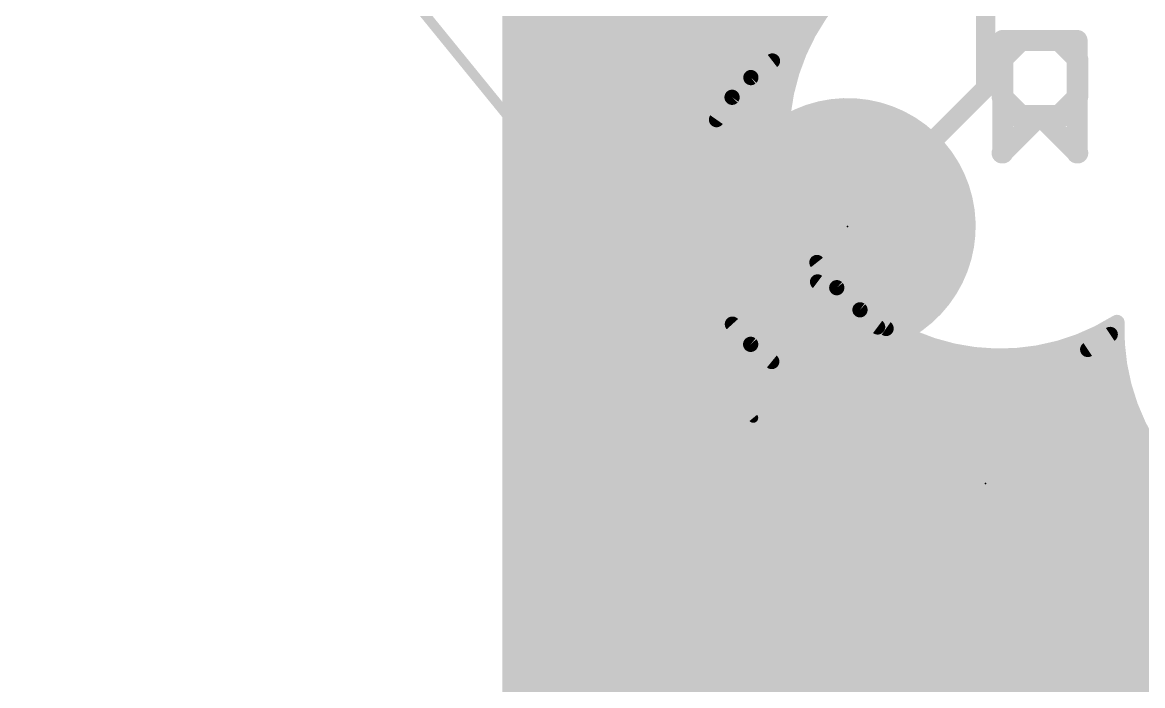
# Model space of a CAD drawing. Extents: x -39 to 92, y -66 to 29.
# Drawn here: x -6.49 to 8.44, y 1.12 to 9.96 of the extents above; entities that cross this region are included whole.
import ezdxf

# ---------------------------------------------------------------- set-up
doc = ezdxf.new("R2010")
doc.units = 0
for name, color, linetype in [('1', 12, 'CONTINUOUS'), ('16', 132, 'CONTINUOUS'), ('17', 110, 'CONTINUOUS'), ('20', 53, 'CONTINUOUS'), ('21', 41, 'CONTINUOUS'), ('22', 40, 'CONTINUOUS'), ('23', 53, 'CONTINUOUS'), ('24', 53, 'CONTINUOUS'), ('29', 40, 'CONTINUOUS'), ('47', 4, 'CONTINUOUS')]:
    doc.layers.add(name, color=color, linetype=linetype)

# ---------------------------------------------------------------- blocks, each defined once
blk = doc.blocks.new('PIE')
at = {"const_width": 0.5}
blk.add_lwpolyline([(0, -0.25, 1), (0, 0.25, 1), (0, -0.25)], format="xyb", dxfattribs=at)
blk = doc.blocks.new('ROUNDP')
at = {"const_width": 0.5}
blk.add_lwpolyline([(0, -0.25, 1), (0, 0.25, 1), (0, -0.25)], format="xyb", dxfattribs=at)

msp = doc.modelspace()

# ---------------------------------------------------------------- linework, layer by layer
at = {"layer": '1'}
for points, const_width in [([(6.3509, 10.9982), (6.3509, 9.0814)], 0.254), ([(3.8281, 9.6175), (3.5099, 9.4429)], 0.2032), ([(3.6886, 9.2132), (3.8281, 9.6175)], 0.2032), ([(3.7058, 9.5504), (3.805, 9.5504)], 0.2032), ([(3.5099, 9.4429), (3.2221, 9.2218)], 0.2032), ([(3.3853, 9.3472), (3.7348, 9.3472)], 0.2032), ([(3.2221, 9.2218), (2.9714, 8.9593)], 0.2032), ([(3.608, 8.7933), (3.6886, 9.2132)], 0.2032), ([(3.1478, 9.144), (3.6753, 9.144)], 0.2032), ([(6.3509, 9.0814), (4.5085, 7.239)], 0.254), ([(2.9714, 8.9593), (2.7639, 8.6615)], 0.2032), ([(2.9586, 8.9408), (3.6363, 8.9408)], 0.2032), ([(2.8169, 8.7376), (3.6053, 8.7376)], 0.2032), ([(3.5878, 8.3661), (3.608, 8.7933)], 0.2032), ([(2.7639, 8.6615), (2.6043, 8.3356)], 0.2032), ([(2.7017, 8.5344), (3.5958, 8.5344)], 0.2032), ([(2.6043, 8.3356), (2.4964, 7.989)], 0.2032), ([(2.603, 8.3312), (3.5912, 8.3312)], 0.2032), ([(3.6287, 7.9405), (3.5878, 8.3661)], 0.2032), ([(2.5397, 8.128), (3.6107, 8.128)], 0.2032), ([(2.4964, 7.989), (2.4428, 7.6301)], 0.2032), ([(2.4868, 7.9248), (3.6325, 7.9248)], 0.2032), ([(3.7296, 7.5249), (3.6287, 7.9405)], 0.2032), ([(2.4565, 7.7216), (3.6818, 7.7216)], 0.2032), ([(2.4428, 7.6301), (2.4447, 7.2671)], 0.2032), ([(2.4434, 7.5184), (3.7322, 7.5184)], 0.2032), ([(3.8886, 7.128), (3.7296, 7.5249)], 0.2032), ([(2.4444, 7.3152), (3.8136, 7.3152)], 0.2032), ([(2.4447, 7.2671), (2.502, 6.9087)], 0.2032), ([(2.4695, 7.112), (3.8978, 7.112)], 0.2032), ([(4.1024, 6.7576), (3.8886, 7.128)], 0.2032), ([(2.502, 6.9088), (4.0151, 6.9088)], 0.2032), ([(2.502, 6.9087), (2.6135, 6.5633)], 0.2032), ([(2.5676, 6.7056), (4.1433, 6.7056)], 0.2032), ([(4.3667, 6.4215), (4.1024, 6.7576)], 0.2032), ([(2.6135, 6.5633), (2.7764, 6.239)], 0.2032), ([(2.6441, 6.5024), (4.3031, 6.5024)], 0.2032), ([(4.6761, 6.1263), (4.3667, 6.4215)], 0.2032), ([(2.7462, 6.2992), (4.4949, 6.2992)], 0.2032), ([(2.7764, 6.239), (2.9758, 5.9357)], 0.2032), ([(2.8705, 6.096), (4.7186, 6.096)], 0.2032), ([(5.0243, 5.8781), (4.6761, 6.1263)], 0.2032), ([(2.9758, 5.9357), (3.2192, 5.6665)], 0.2032), ([(3.0146, 5.8928), (5.0037, 5.8928)], 0.2032), ([(5.4043, 5.682), (5.0243, 5.8781)], 0.2032), ([(3.1983, 5.6896), (5.3895, 5.6896)], 0.2032), ([(3.2192, 5.6665), (3.5009, 5.4376)], 0.2032), ([(5.8083, 5.5418), (5.4043, 5.682)], 0.2032), ([(3.4409, 5.4864), (6.0945, 5.4864)], 0.2032), ([(3.5009, 5.4376), (3.8143, 5.2545)], 0.2032), ([(6.2281, 5.4605), (5.8083, 5.5418)], 0.2032), ([(5.9179, 5.2722), (6.2281, 5.4605)], 0.2032), ([(3.7653, 5.2832), (5.936, 5.2832)], 0.2032), ([(3.8143, 5.2545), (4.152, 5.1215)], 0.2032), ([(5.2298, 5.0477), (5.5825, 5.1335)], 0.2032), ([(5.5825, 5.1335), (5.9179, 5.2722)], 0.2032), ([(4.152, 5.1215), (4.5061, 5.0416)], 0.2032), ([(4.336, 5.08), (5.3625, 5.08)], 0.2032), ([(4.5061, 5.0416), (4.8682, 5.0169)], 0.2032), ([(4.8682, 5.0169), (5.2298, 5.0477)], 0.2032)]:
    msp.add_lwpolyline(points, dxfattribs=dict(at, const_width=const_width))
for points, const_width in [([(3.8761, 9.6009, 1), (3.7801, 9.634)], 0.1016), ([(3.8525, 9.5729, 1), (3.8037, 9.662)], 0.1016), ([(3.7058, 9.6012, 1), (3.7058, 9.4996)], 0.1016), ([(3.805, 9.4996, 1), (3.805, 9.6012)], 0.1016), ([(3.3853, 9.398, 1), (3.3853, 9.2964)], 0.1016), ([(3.4855, 9.4875, 1), (3.5343, 9.3984)], 0.1016), ([(3.5408, 9.4027, 1), (3.4789, 9.4832)], 0.1016), ([(3.7348, 9.2964, 1), (3.7348, 9.398)], 0.1016), ([(3.1911, 9.2621, 1), (3.253, 9.1815)], 0.1016), ([(3.2588, 9.1867, 1), (3.1853, 9.2569)], 0.1016), ([(3.6406, 9.2298, 1), (3.7366, 9.1967)], 0.1016), ([(3.7385, 9.2037, 1), (3.6387, 9.2228)], 0.1016), ([(3.1478, 9.1948, 1), (3.1478, 9.0932)], 0.1016), ([(3.6753, 9.0932, 1), (3.6753, 9.1948)], 0.1016), ([(6.2874, 9.0814, 1), (6.4144, 9.0814)], 0.127), ([(6.3958, 9.0365, 1), (6.306, 9.1263)], 0.127), ([(2.9586, 8.9916, 1), (2.9586, 8.89)], 0.1016), ([(2.9347, 8.9944, 1), (3.0082, 8.9242)], 0.1016), ([(3.0131, 8.9302, 1), (2.9298, 8.9883)], 0.1016), ([(3.6363, 8.89, 1), (3.6363, 8.9916)], 0.1016), ([(2.8169, 8.7884, 1), (2.8169, 8.6868)], 0.1016), ([(3.6587, 8.7909, 1), (3.5572, 8.7957)], 0.1016), ([(3.5581, 8.8029, 1), (3.6578, 8.7837)], 0.1016), ([(3.6053, 8.6868, 1), (3.6053, 8.7884)], 0.1016), ([(2.7222, 8.6906, 1), (2.8056, 8.6325)], 0.1016), ([(2.8095, 8.6392, 1), (2.7183, 8.6839)], 0.1016), ([(2.7017, 8.5852, 1), (2.7017, 8.4836)], 0.1016), ([(3.5958, 8.4836, 1), (3.5958, 8.5852)], 0.1016), ([(2.603, 8.382, 1), (2.603, 8.2804)], 0.1016), ([(2.5587, 8.3579, 1), (2.6499, 8.3132)], 0.1016), ([(2.6528, 8.3205, 1), (2.5558, 8.3507)], 0.1016), ([(3.5371, 8.3685, 1), (3.6386, 8.3638)], 0.1016), ([(3.6384, 8.371, 1), (3.5373, 8.3613)], 0.1016), ([(3.5912, 8.2804, 1), (3.5912, 8.382)], 0.1016), ([(2.5397, 8.1788, 1), (2.5397, 8.0772)], 0.1016), ([(3.6107, 8.0772, 1), (3.6107, 8.1788)], 0.1016), ([(2.5467, 7.9815, 1), (2.4462, 7.9965)], 0.1016), ([(2.4868, 7.9756, 1), (2.4868, 7.874)], 0.1016), ([(2.4479, 8.0041, 1), (2.5449, 7.9739)], 0.1016), ([(3.678, 7.9525, 1), (3.5793, 7.9285)], 0.1016), ([(3.5781, 7.9356, 1), (3.6792, 7.9453)], 0.1016), ([(3.6325, 7.874, 1), (3.6325, 7.9756)], 0.1016), ([(2.4565, 7.7724, 1), (2.4565, 7.6708)], 0.1016), ([(3.6818, 7.6708, 1), (3.6818, 7.7724)], 0.1016), ([(2.4936, 7.6303, 1), (2.392, 7.6298)], 0.1016), ([(2.3926, 7.6376, 1), (2.4931, 7.6225)], 0.1016), ([(2.4434, 7.5692, 1), (2.4434, 7.4676)], 0.1016), ([(3.7768, 7.5438, 1), (3.6824, 7.5061)], 0.1016), ([(3.7322, 7.4676, 1), (3.7322, 7.5692)], 0.1016), ([(3.6802, 7.513, 1), (3.779, 7.5369)], 0.1016), ([(2.4444, 7.366, 1), (2.4444, 7.2644)], 0.1016), ([(2.4949, 7.2751, 1), (2.3945, 7.2591)], 0.1016), ([(2.3939, 7.2668, 1), (2.4955, 7.2674)], 0.1016), ([(3.8136, 7.2644, 1), (3.8136, 7.366)], 0.1016), ([(4.4636, 7.2839, 1), (4.5534, 7.1941)], 0.127), ([(2.4695, 7.1628, 1), (2.4695, 7.0612)], 0.1016), ([(3.9326, 7.1534, 1), (3.8446, 7.1026)], 0.1016), ([(3.8414, 7.1091, 1), (3.9357, 7.1469)], 0.1016), ([(3.8978, 7.0612, 1), (3.8978, 7.1628)], 0.1016), ([(2.502, 6.9596, 1), (2.502, 6.858)], 0.1016), ([(2.5504, 6.9243, 1), (2.4537, 6.8931)], 0.1016), ([(2.4519, 6.9007, 1), (2.5522, 6.9167)], 0.1016), ([(4.0151, 6.858, 1), (4.0151, 6.9596)], 0.1016), ([(2.5676, 6.7564, 1), (2.5676, 6.6548)], 0.1016), ([(4.1423, 6.789, 1), (4.0625, 6.7262)], 0.1016), ([(4.0584, 6.7322, 1), (4.1464, 6.783)], 0.1016), ([(4.1433, 6.6548, 1), (4.1433, 6.7564)], 0.1016), ([(2.6589, 6.5861, 1), (2.5681, 6.5405)], 0.1016), ([(2.5651, 6.5477, 1), (2.6618, 6.5789)], 0.1016), ([(2.6441, 6.5532, 1), (2.6441, 6.4516)], 0.1016), ([(4.3031, 6.4516, 1), (4.3031, 6.5532)], 0.1016), ([(4.4018, 6.4582, 1), (4.3316, 6.3847)], 0.1016), ([(4.3267, 6.3901, 1), (4.4066, 6.4529)], 0.1016), ([(2.7462, 6.35, 1), (2.7462, 6.2484)], 0.1016), ([(2.8189, 6.2669, 1), (2.734, 6.2111)], 0.1016), ([(2.7311, 6.2162, 1), (2.8218, 6.2618)], 0.1016), ([(4.4949, 6.2484, 1), (4.4949, 6.35)], 0.1016), ([(2.8705, 6.1468, 1), (2.8705, 6.0452)], 0.1016), ([(4.7056, 6.1677, 1), (4.6466, 6.0849)], 0.1016), ([(4.641, 6.0895, 1), (4.7112, 6.1631)], 0.1016), ([(4.7186, 6.0452, 1), (4.7186, 6.1468)], 0.1016), ([(3.0135, 5.9698, 1), (2.9381, 5.9017)], 0.1016), ([(2.9334, 5.9078, 1), (3.0183, 5.9636)], 0.1016), ([(3.0146, 5.9436, 1), (3.0146, 5.842)], 0.1016), ([(5.0476, 5.9233, 1), (5.001, 5.833)], 0.1016), ([(5.0037, 5.842, 1), (5.0037, 5.9436)], 0.1016), ([(4.9948, 5.8367, 1), (5.0538, 5.9195)], 0.1016), ([(3.1983, 5.7404, 1), (3.1983, 5.6388)], 0.1016), ([(3.2513, 5.7059, 1), (3.1872, 5.6271)], 0.1016), ([(3.1816, 5.6324, 1), (3.2569, 5.7006)], 0.1016), ([(5.4209, 5.73, 1), (5.3876, 5.634)], 0.1016), ([(5.381, 5.6368, 1), (5.4276, 5.7271)], 0.1016), ([(5.3895, 5.6388, 1), (5.3895, 5.7404)], 0.1016), ([(3.4409, 5.5372, 1), (3.4409, 5.4356)], 0.1016), ([(3.5266, 5.4815, 1), (3.4753, 5.3938)], 0.1016), ([(3.4689, 5.3982, 1), (3.533, 5.4771)], 0.1016), ([(5.8179, 5.5917, 1), (5.7986, 5.4919)], 0.1016), ([(5.7916, 5.4938, 1), (5.8249, 5.5898)], 0.1016), ([(6.0945, 5.4356, 1), (6.0945, 5.5372)], 0.1016), ([(6.2545, 5.4171, 1), (6.2018, 5.504)], 0.1016), ([(6.2185, 5.4107, 1), (6.2378, 5.5104)], 0.1016), ([(3.7653, 5.334, 1), (3.7653, 5.2324)], 0.1016), ([(5.936, 5.2324, 1), (5.936, 5.334)], 0.1016), ([(3.8329, 5.3018, 1), (3.7957, 5.2073)], 0.1016), ([(3.7887, 5.2107, 1), (3.8399, 5.2984)], 0.1016), ([(5.563, 5.1805, 1), (5.6019, 5.0866)], 0.1016), ([(5.5945, 5.0841, 1), (5.5704, 5.1829)], 0.1016), ([(5.8915, 5.3156, 1), (5.9442, 5.2288)], 0.1016), ([(5.9373, 5.2253, 1), (5.8984, 5.3191)], 0.1016), ([(4.1632, 5.1711, 1), (4.1408, 5.0719)], 0.1016), ([(4.1334, 5.0742, 1), (4.1706, 5.1688)], 0.1016), ([(4.336, 5.1308, 1), (4.336, 5.0292)], 0.1016), ([(4.5095, 5.0923, 1), (4.5026, 4.991)], 0.1016), ([(4.4949, 4.9921, 1), (4.5172, 5.0912)], 0.1016), ([(4.8638, 5.0675, 1), (4.8725, 4.9662)], 0.1016), ([(4.8647, 4.9662, 1), (4.8716, 5.0675)], 0.1016), ([(5.2178, 5.0971, 1), (5.2418, 4.9984)], 0.1016), ([(5.2341, 4.9971, 1), (5.2255, 5.0983)], 0.1016), ([(5.3625, 5.0292, 1), (5.3625, 5.1308)], 0.1016)]:
    msp.add_lwpolyline(points, format="xyb", dxfattribs=dict(at, const_width=const_width))
at = {"layer": '16', "const_width": 0.2032}
for points in [[(3.5099, 9.4429), (3.8281, 9.6175)], [(3.8281, 9.6175), (3.6886, 9.2132)], [(3.7058, 9.5504), (3.805, 9.5504)], [(3.2221, 9.2218), (3.5099, 9.4429)], [(3.3853, 9.3472), (3.7348, 9.3472)], [(2.9714, 8.9593), (3.2221, 9.2218)], [(3.6886, 9.2132), (3.608, 8.7933)], [(3.1478, 9.144), (3.6753, 9.144)], [(2.7639, 8.6615), (2.9714, 8.9593)], [(2.9586, 8.9408), (3.6363, 8.9408)], [(2.8169, 8.7376), (3.6053, 8.7376)], [(3.608, 8.7933), (3.5878, 8.3661)], [(2.6043, 8.3356), (2.7639, 8.6615)], [(2.7017, 8.5344), (3.5958, 8.5344)], [(2.4964, 7.989), (2.6043, 8.3356)], [(2.603, 8.3312), (3.5912, 8.3312)], [(3.5878, 8.3661), (3.6287, 7.9405)], [(2.5397, 8.128), (3.6107, 8.128)], [(2.4428, 7.6301), (2.4964, 7.989)], [(2.4868, 7.9248), (3.6325, 7.9248)], [(3.6287, 7.9405), (3.7296, 7.5249)], [(2.4565, 7.7216), (3.6818, 7.7216)], [(2.4447, 7.2671), (2.4428, 7.6301)], [(2.4434, 7.5184), (3.7322, 7.5184)], [(3.7296, 7.5249), (3.8886, 7.128)], [(2.4444, 7.3152), (3.8136, 7.3152)], [(2.502, 6.9087), (2.4447, 7.2671)], [(2.4695, 7.112), (3.8978, 7.112)], [(3.8886, 7.128), (4.1024, 6.7576)], [(2.502, 6.9088), (4.0151, 6.9088)], [(2.6135, 6.5633), (2.502, 6.9087)], [(2.5676, 6.7056), (4.1433, 6.7056)], [(4.1024, 6.7576), (4.3667, 6.4215)], [(2.7764, 6.239), (2.6135, 6.5633)], [(2.6441, 6.5024), (4.3031, 6.5024)], [(4.3667, 6.4215), (4.6761, 6.1263)], [(2.7462, 6.2992), (4.4949, 6.2992)], [(2.9758, 5.9357), (2.7764, 6.239)], [(2.8705, 6.096), (4.7186, 6.096)], [(4.6761, 6.1263), (5.0243, 5.8781)], [(3.2192, 5.6665), (2.9758, 5.9357)], [(3.0146, 5.8928), (5.0037, 5.8928)], [(5.0243, 5.8781), (5.4043, 5.682)], [(3.1983, 5.6896), (5.3895, 5.6896)], [(3.5009, 5.4376), (3.2192, 5.6665)], [(5.4043, 5.682), (5.8083, 5.5418)], [(3.4409, 5.4864), (6.0945, 5.4864)], [(3.8143, 5.2545), (3.5009, 5.4376)], [(5.8083, 5.5418), (6.2281, 5.4605)], [(6.2281, 5.4605), (5.9179, 5.2722)], [(3.7653, 5.2832), (5.936, 5.2832)], [(4.152, 5.1215), (3.8143, 5.2545)], [(5.5825, 5.1335), (5.2298, 5.0477)], [(5.9179, 5.2722), (5.5825, 5.1335)], [(4.5061, 5.0416), (4.152, 5.1215)], [(4.336, 5.08), (5.3625, 5.08)], [(4.8682, 5.0169), (4.5061, 5.0416)], [(5.2298, 5.0477), (4.8682, 5.0169)]]:
    msp.add_lwpolyline(points, dxfattribs=at)
at = {"layer": '16', "const_width": 0.1016}
for points in [[(3.8761, 9.6009, 1), (3.7801, 9.634)], [(3.8525, 9.5729, 1), (3.8037, 9.662)], [(3.7058, 9.6012, 1), (3.7058, 9.4996)], [(3.805, 9.4996, 1), (3.805, 9.6012)], [(3.3853, 9.398, 1), (3.3853, 9.2964)], [(3.4855, 9.4875, 1), (3.5343, 9.3984)], [(3.5408, 9.4027, 1), (3.4789, 9.4832)], [(3.7348, 9.2964, 1), (3.7348, 9.398)], [(3.1911, 9.2621, 1), (3.253, 9.1815)], [(3.2588, 9.1867, 1), (3.1853, 9.2569)], [(3.6406, 9.2298, 1), (3.7366, 9.1967)], [(3.7385, 9.2037, 1), (3.6387, 9.2228)], [(3.1478, 9.1948, 1), (3.1478, 9.0932)], [(3.6753, 9.0932, 1), (3.6753, 9.1948)], [(2.9586, 8.9916, 1), (2.9586, 8.89)], [(2.9347, 8.9944, 1), (3.0082, 8.9242)], [(3.0131, 8.9302, 1), (2.9298, 8.9883)], [(3.6363, 8.89, 1), (3.6363, 8.9916)], [(2.8169, 8.7884, 1), (2.8169, 8.6868)], [(3.6587, 8.7909, 1), (3.5572, 8.7957)], [(3.5581, 8.8029, 1), (3.6578, 8.7837)], [(3.6053, 8.6868, 1), (3.6053, 8.7884)], [(2.7222, 8.6906, 1), (2.8056, 8.6325)], [(2.8095, 8.6392, 1), (2.7183, 8.6839)], [(2.7017, 8.5852, 1), (2.7017, 8.4836)], [(3.5958, 8.4836, 1), (3.5958, 8.5852)], [(2.603, 8.382, 1), (2.603, 8.2804)], [(2.5587, 8.3579, 1), (2.6499, 8.3132)], [(2.6528, 8.3205, 1), (2.5558, 8.3507)], [(3.5371, 8.3685, 1), (3.6386, 8.3638)], [(3.6384, 8.371, 1), (3.5373, 8.3613)], [(3.5912, 8.2804, 1), (3.5912, 8.382)], [(2.5397, 8.1788, 1), (2.5397, 8.0772)], [(3.6107, 8.0772, 1), (3.6107, 8.1788)], [(2.5467, 7.9815, 1), (2.4462, 7.9965)], [(2.4868, 7.9756, 1), (2.4868, 7.874)], [(2.4479, 8.0041, 1), (2.5449, 7.9739)], [(3.678, 7.9525, 1), (3.5793, 7.9285)], [(3.5781, 7.9356, 1), (3.6792, 7.9453)], [(3.6325, 7.874, 1), (3.6325, 7.9756)], [(2.4565, 7.7724, 1), (2.4565, 7.6708)], [(3.6818, 7.6708, 1), (3.6818, 7.7724)], [(2.4936, 7.6303, 1), (2.392, 7.6298)], [(2.3926, 7.6376, 1), (2.4931, 7.6225)], [(2.4434, 7.5692, 1), (2.4434, 7.4676)], [(3.7768, 7.5438, 1), (3.6824, 7.5061)], [(3.7322, 7.4676, 1), (3.7322, 7.5692)], [(3.6802, 7.513, 1), (3.779, 7.5369)], [(2.4444, 7.366, 1), (2.4444, 7.2644)], [(2.4949, 7.2751, 1), (2.3945, 7.2591)], [(2.3939, 7.2668, 1), (2.4955, 7.2674)], [(3.8136, 7.2644, 1), (3.8136, 7.366)], [(2.4695, 7.1628, 1), (2.4695, 7.0612)], [(3.9326, 7.1534, 1), (3.8446, 7.1026)], [(3.8414, 7.1091, 1), (3.9357, 7.1469)], [(3.8978, 7.0612, 1), (3.8978, 7.1628)], [(2.502, 6.9596, 1), (2.502, 6.858)], [(2.5504, 6.9243, 1), (2.4537, 6.8931)], [(2.4519, 6.9007, 1), (2.5522, 6.9167)], [(4.0151, 6.858, 1), (4.0151, 6.9596)], [(2.5676, 6.7564, 1), (2.5676, 6.6548)], [(4.1423, 6.789, 1), (4.0625, 6.7262)], [(4.0584, 6.7322, 1), (4.1464, 6.783)], [(4.1433, 6.6548, 1), (4.1433, 6.7564)], [(2.6589, 6.5861, 1), (2.5681, 6.5405)], [(2.5651, 6.5477, 1), (2.6618, 6.5789)], [(2.6441, 6.5532, 1), (2.6441, 6.4516)], [(4.3031, 6.4516, 1), (4.3031, 6.5532)], [(4.4018, 6.4582, 1), (4.3316, 6.3847)], [(4.3267, 6.3901, 1), (4.4066, 6.4529)], [(2.7462, 6.35, 1), (2.7462, 6.2484)], [(2.8189, 6.2669, 1), (2.734, 6.2111)], [(2.7311, 6.2162, 1), (2.8218, 6.2618)], [(4.4949, 6.2484, 1), (4.4949, 6.35)], [(2.8705, 6.1468, 1), (2.8705, 6.0452)], [(4.7056, 6.1677, 1), (4.6466, 6.0849)], [(4.641, 6.0895, 1), (4.7112, 6.1631)], [(4.7186, 6.0452, 1), (4.7186, 6.1468)], [(3.0135, 5.9698, 1), (2.9381, 5.9017)], [(2.9334, 5.9078, 1), (3.0183, 5.9636)], [(3.0146, 5.9436, 1), (3.0146, 5.842)], [(5.0476, 5.9233, 1), (5.001, 5.833)], [(5.0037, 5.842, 1), (5.0037, 5.9436)], [(4.9948, 5.8367, 1), (5.0538, 5.9195)], [(3.1983, 5.7404, 1), (3.1983, 5.6388)], [(3.2513, 5.7059, 1), (3.1872, 5.6271)], [(3.1816, 5.6324, 1), (3.2569, 5.7006)], [(5.4209, 5.73, 1), (5.3876, 5.634)], [(5.381, 5.6368, 1), (5.4276, 5.7271)], [(5.3895, 5.6388, 1), (5.3895, 5.7404)], [(3.4409, 5.5372, 1), (3.4409, 5.4356)], [(3.5266, 5.4815, 1), (3.4753, 5.3938)], [(3.4689, 5.3982, 1), (3.533, 5.4771)], [(5.8179, 5.5917, 1), (5.7986, 5.4919)], [(5.7916, 5.4938, 1), (5.8249, 5.5898)], [(6.0945, 5.4356, 1), (6.0945, 5.5372)], [(6.2545, 5.4171, 1), (6.2018, 5.504)], [(6.2185, 5.4107, 1), (6.2378, 5.5104)], [(3.7653, 5.334, 1), (3.7653, 5.2324)], [(5.936, 5.2324, 1), (5.936, 5.334)], [(3.8329, 5.3018, 1), (3.7957, 5.2073)], [(3.7887, 5.2107, 1), (3.8399, 5.2984)], [(5.563, 5.1805, 1), (5.6019, 5.0866)], [(5.5945, 5.0841, 1), (5.5704, 5.1829)], [(5.8915, 5.3156, 1), (5.9442, 5.2288)], [(5.9373, 5.2253, 1), (5.8984, 5.3191)], [(4.1632, 5.1711, 1), (4.1408, 5.0719)], [(4.1334, 5.0742, 1), (4.1706, 5.1688)], [(4.336, 5.1308, 1), (4.336, 5.0292)], [(4.5095, 5.0923, 1), (4.5026, 4.991)], [(4.4949, 4.9921, 1), (4.5172, 5.0912)], [(4.8638, 5.0675, 1), (4.8725, 4.9662)], [(4.8647, 4.9662, 1), (4.8716, 5.0675)], [(5.2178, 5.0971, 1), (5.2418, 4.9984)], [(5.2341, 4.9971, 1), (5.2255, 5.0983)], [(5.3625, 5.0292, 1), (5.3625, 5.1308)]]:
    msp.add_lwpolyline(points, format="xyb", dxfattribs=at)
at = {"layer": '20', "const_width": 0.2032}
msp.add_lwpolyline([(11.0109, 0.9982, 1), (11.0109, 20.9982, 1), (11.0109, 0.9982)], format="xyb", dxfattribs=at)
at = {"layer": '21', "const_width": 0.2794}
for points in [[(6.5786, 8.2169), (6.5786, 9.7168)], [(6.5786, 9.7168), (7.3285, 9.7168)], [(7.3285, 9.7168), (7.5785, 9.4668)], [(7.5785, 9.4668), (7.5785, 8.9668)], [(7.5785, 8.9668), (7.3285, 8.7169)], [(7.3285, 8.7169), (6.5786, 8.7169)], [(7.0786, 8.7169), (7.5785, 8.2169)]]:
    msp.add_lwpolyline(points, dxfattribs=at)
at = {"layer": '21', "const_width": 0.1397}
for points in [[(6.6485, 9.7168, 1), (6.5088, 9.7168)], [(6.5786, 9.7866, 1), (6.5786, 9.6469)], [(7.3779, 9.7662, 1), (7.2791, 9.6674)], [(7.3285, 9.6469, 1), (7.3285, 9.7866)], [(7.6484, 9.4668, 1), (7.5087, 9.4668)], [(7.5291, 9.4174, 1), (7.6279, 9.5162)], [(7.6279, 8.9174, 1), (7.5291, 9.0162)], [(7.5087, 8.9668, 1), (7.6484, 8.9668)], [(6.5786, 8.7867, 1), (6.5786, 8.647)], [(7.128, 8.7663, 1), (7.0292, 8.6675)], [(7.2791, 8.7663, 1), (7.3779, 8.6675)], [(7.3285, 8.647, 1), (7.3285, 8.7867)], [(6.5088, 8.2169, 1), (6.6485, 8.2169)], [(7.5291, 8.1675, 1), (7.6279, 8.2663)]]:
    msp.add_lwpolyline(points, format="xyb", dxfattribs=at)
at = {"layer": '22', "const_width": 0.2794}
for points in [[(6.8193, 9.7168), (6.5693, 9.4668)], [(7.5692, 9.7168), (6.8193, 9.7168)], [(7.5692, 8.2169), (7.5692, 9.7168)], [(6.5693, 9.4668), (6.5693, 8.9668)], [(6.5693, 8.9668), (6.8193, 8.7169)], [(7.0692, 8.7169), (6.5693, 8.2169)], [(6.8193, 8.7169), (7.5692, 8.7169)]]:
    msp.add_lwpolyline(points, dxfattribs=at)
at = {"layer": '22', "const_width": 0.1397}
for points in [[(6.8193, 9.7866, 1), (6.8193, 9.6469)], [(6.8687, 9.6674, 1), (6.7699, 9.7662)], [(7.6391, 9.7168, 1), (7.4994, 9.7168)], [(7.5692, 9.6469, 1), (7.5692, 9.7866)], [(6.6391, 9.4668, 1), (6.4994, 9.4668)], [(6.5199, 9.5162, 1), (6.6187, 9.4174)], [(6.6187, 9.0162, 1), (6.5199, 8.9174)], [(6.4994, 8.9668, 1), (6.6391, 8.9668)], [(6.8193, 8.7867, 1), (6.8193, 8.647)], [(6.7699, 8.6675, 1), (6.8687, 8.7663)], [(7.1186, 8.6675, 1), (7.0198, 8.7663)], [(7.5692, 8.647, 1), (7.5692, 8.7867)], [(6.5199, 8.2663, 1), (6.6187, 8.1675)], [(7.4994, 8.2169, 1), (7.6391, 8.2169)]]:
    msp.add_lwpolyline(points, format="xyb", dxfattribs=at)
at = {"layer": '23'}
for p in [(4.5085, 7.239), (6.35, 3.81)]:
    msp.add_point(p, dxfattribs=at)
at = {"layer": '24'}
msp.add_point((6.35, 3.81), dxfattribs=at)
at = {"layer": '29', "const_width": 0.2032}
for points in [[(0.0109, -0.0018), (0.0109, 10.9982)], [(4.1109, 10.2982), (3.6109, 8.9982)], [(0.0109, 9.9568), (3.9796, 9.9568)], [(0.0109, 9.7536), (3.9014, 9.7536)], [(3.8281, 9.6175), (3.5099, 9.4429)], [(3.6886, 9.2132), (3.8281, 9.6175)], [(0.0109, 9.5504), (3.8233, 9.5504)], [(3.7058, 9.5504), (3.805, 9.5504)], [(0.0109, 9.3472), (3.7451, 9.3472)], [(3.5099, 9.4429), (3.2221, 9.2218)], [(3.3853, 9.3472), (3.7348, 9.3472)], [(3.2221, 9.2218), (2.9714, 8.9593)], [(3.608, 8.7933), (3.6886, 9.2132)], [(0.0109, 9.144), (3.667, 9.144)], [(3.1478, 9.144), (3.6753, 9.144)], [(0.0109, 8.9408), (3.6109, 8.9408)], [(2.9714, 8.9593), (2.7639, 8.6615)], [(2.9586, 8.9408), (3.6363, 8.9408)], [(3.6109, 8.9982), (3.6109, 7.7982)], [(0.0109, 8.7376), (3.6109, 8.7376)], [(2.8169, 8.7376), (3.6053, 8.7376)], [(3.5878, 8.3661), (3.608, 8.7933)], [(2.7639, 8.6615), (2.6043, 8.3356)], [(0.0109, 8.5344), (3.6109, 8.5344)], [(2.7017, 8.5344), (3.5958, 8.5344)], [(0.0109, 8.3312), (3.6109, 8.3312)], [(2.6043, 8.3356), (2.4964, 7.989)], [(2.603, 8.3312), (3.5912, 8.3312)], [(3.6287, 7.9405), (3.5878, 8.3661)], [(0.0109, 8.128), (3.6109, 8.128)], [(2.5397, 8.128), (3.6107, 8.128)], [(2.4964, 7.989), (2.4428, 7.6301)], [(0.0109, 7.9248), (3.6109, 7.9248)], [(2.4868, 7.9248), (3.6325, 7.9248)], [(3.7296, 7.5249), (3.6287, 7.9405)], [(0.0109, 7.7216), (3.6404, 7.7216)], [(2.4565, 7.7216), (3.6818, 7.7216)], [(3.6109, 7.7982), (4.1109, 6.4982)], [(0.0109, 7.5184), (3.7185, 7.5184)], [(2.4428, 7.6301), (2.4447, 7.2671)], [(2.4434, 7.5184), (3.7322, 7.5184)], [(3.8886, 7.128), (3.7296, 7.5249)], [(0.0109, 7.3152), (3.7967, 7.3152)], [(2.4444, 7.3152), (3.8136, 7.3152)], [(2.4447, 7.2671), (2.502, 6.9087)], [(0.0109, 7.112), (3.8748, 7.112)], [(2.4695, 7.112), (3.8978, 7.112)], [(4.1024, 6.7576), (3.8886, 7.128)], [(0.0109, 6.9088), (3.953, 6.9088)], [(2.502, 6.9088), (4.0151, 6.9088)], [(2.502, 6.9087), (2.6135, 6.5633)], [(0.0109, 6.7056), (4.0311, 6.7056)], [(2.5676, 6.7056), (4.1433, 6.7056)], [(4.3667, 6.4215), (4.1024, 6.7576)], [(0.0109, 6.5024), (4.1093, 6.5024)], [(2.6135, 6.5633), (2.7764, 6.239)], [(2.6441, 6.5024), (4.3031, 6.5024)], [(4.1109, 6.4982), (4.9109, 5.8982)], [(4.6761, 6.1263), (4.3667, 6.4215)], [(0.0109, 6.2992), (4.3762, 6.2992)], [(2.7462, 6.2992), (4.4949, 6.2992)], [(2.7764, 6.239), (2.9758, 5.9357)], [(0.0109, 6.096), (4.6472, 6.096)], [(2.8705, 6.096), (4.7186, 6.096)], [(5.0243, 5.8781), (4.6761, 6.1263)], [(0.0109, 5.8928), (4.926, 5.8928)], [(2.9758, 5.9357), (3.2192, 5.6665)], [(3.0146, 5.8928), (5.0037, 5.8928)], [(4.9109, 5.8982), (6.3109, 5.3982)], [(5.4043, 5.682), (5.0243, 5.8781)], [(7.7109, 5.5982), (8.0109, 5.7982)], [(8.0109, 5.7982), (8.2109, 4.7982)], [(0.0109, 5.6896), (5.495, 5.6896)], [(3.1983, 5.6896), (5.3895, 5.6896)], [(3.2192, 5.6665), (3.5009, 5.4376)], [(5.8083, 5.5418), (5.4043, 5.682)], [(6.3109, 5.3982), (7.7109, 5.5982)], [(7.848, 5.6896), (8.0326, 5.6896)], [(0.0109, 5.4864), (6.0639, 5.4864)], [(3.4409, 5.4864), (6.0945, 5.4864)], [(3.5009, 5.4376), (3.8143, 5.2545)], [(6.2281, 5.4605), (5.8083, 5.5418)], [(5.9179, 5.2722), (6.2281, 5.4605)], [(6.9283, 5.4864), (8.0733, 5.4864)], [(0.0109, 5.2832), (8.1139, 5.2832)], [(3.7653, 5.2832), (5.936, 5.2832)], [(3.8143, 5.2545), (4.152, 5.1215)], [(5.2298, 5.0477), (5.5825, 5.1335)], [(5.5825, 5.1335), (5.9179, 5.2722)], [(0.0109, 5.08), (8.1545, 5.08)], [(4.152, 5.1215), (4.5061, 5.0416)], [(4.336, 5.08), (5.3625, 5.08)], [(4.5061, 5.0416), (4.8682, 5.0169)], [(4.8682, 5.0169), (5.2298, 5.0477)], [(0.0109, 4.8768), (8.1952, 4.8768)], [(8.2109, 4.7982), (8.8109, 3.7982)], [(0.0109, 4.6736), (8.2857, 4.6736)], [(0.0109, 4.4704), (8.4076, 4.4704)], [(0.0109, 4.2672), (8.5295, 4.2672)], [(0.0109, 4.064), (8.6514, 4.064)], [(0.0109, 3.8608), (8.7733, 3.8608)], [(0.0109, 3.6576), (9.0118, 3.6576)], [(0.0109, 3.4544), (9.302, 3.4544)], [(0.0109, 3.2512), (9.5923, 3.2512)], [(0.0109, 3.048), (10.0117, 3.048)], [(0.0109, 2.8448), (10.8245, 2.8448)], [(0.0109, 2.6416), (11.0109, 2.6416)], [(0.0109, 2.4384), (11.0109, 2.4384)], [(0.0109, 2.2352), (11.0109, 2.2352)], [(0.0109, 2.032), (11.0109, 2.032)], [(0.0109, 1.8288), (11.0109, 1.8288)], [(0.0109, 1.6256), (11.0109, 1.6256)], [(0.0109, 1.4224), (11.0109, 1.4224)], [(0.0109, 1.2192), (11.0109, 1.2192)], [(0.0109, 1.016), (11.0109, 1.016)]]:
    msp.add_lwpolyline(points, dxfattribs=at)
at = {"layer": '29'}
for points, const_width in [([(5.1909, 10.9982, 1.0403), (8.1009, 5.9582)], 0.2032), ([(0.0109, 10.0076, 1), (0.0109, 9.906)], 0.1016), ([(3.9796, 9.906, 1), (3.9796, 10.0076)], 0.1016), ([(0.0109, 9.8044, 1), (0.0109, 9.7028)], 0.1016), ([(3.9014, 9.7028, 1), (3.9014, 9.8044)], 0.1016), ([(3.8761, 9.6009, 1), (3.7801, 9.634)], 0.1016), ([(3.8525, 9.5729, 1), (3.8037, 9.662)], 0.1016), ([(0.0109, 9.6012, 1), (0.0109, 9.4996)], 0.1016), ([(3.7058, 9.6012, 1), (3.7058, 9.4996)], 0.1016), ([(3.805, 9.4996, 1), (3.805, 9.6012)], 0.1016), ([(3.8233, 9.4996, 1), (3.8233, 9.6012)], 0.1016), ([(0.0109, 9.398, 1), (0.0109, 9.2964)], 0.1016), ([(3.3853, 9.398, 1), (3.3853, 9.2964)], 0.1016), ([(3.4855, 9.4875, 1), (3.5343, 9.3984)], 0.1016), ([(3.5408, 9.4027, 1), (3.4789, 9.4832)], 0.1016), ([(3.7348, 9.2964, 1), (3.7348, 9.398)], 0.1016), ([(3.7451, 9.2964, 1), (3.7451, 9.398)], 0.1016), ([(3.1911, 9.2621, 1), (3.253, 9.1815)], 0.1016), ([(3.2588, 9.1867, 1), (3.1853, 9.2569)], 0.1016), ([(3.6406, 9.2298, 1), (3.7366, 9.1967)], 0.1016), ([(3.7385, 9.2037, 1), (3.6387, 9.2228)], 0.1016), ([(0.0109, 9.1948, 1), (0.0109, 9.0932)], 0.1016), ([(3.1478, 9.1948, 1), (3.1478, 9.0932)], 0.1016), ([(3.667, 9.0932, 1), (3.667, 9.1948)], 0.1016), ([(3.6753, 9.0932, 1), (3.6753, 9.1948)], 0.1016), ([(0.0109, 8.9916, 1), (0.0109, 8.89)], 0.1016), ([(2.9586, 8.9916, 1), (2.9586, 8.89)], 0.1016), ([(2.9347, 8.9944, 1), (3.0082, 8.9242)], 0.1016), ([(3.0131, 8.9302, 1), (2.9298, 8.9883)], 0.1016), ([(3.6617, 8.9982, 1), (3.5601, 8.9982)], 0.1016), ([(3.5635, 9.0164, 1), (3.6583, 8.98)], 0.1016), ([(3.6109, 8.89, 1), (3.6109, 8.9916)], 0.1016), ([(3.6363, 8.89, 1), (3.6363, 8.9916)], 0.1016), ([(0.0109, 8.7884, 1), (0.0109, 8.6868)], 0.1016), ([(2.8169, 8.7884, 1), (2.8169, 8.6868)], 0.1016), ([(3.6587, 8.7909, 1), (3.5572, 8.7957)], 0.1016), ([(3.5581, 8.8029, 1), (3.6578, 8.7837)], 0.1016), ([(3.6053, 8.6868, 1), (3.6053, 8.7884)], 0.1016), ([(3.6109, 8.6868, 1), (3.6109, 8.7884)], 0.1016), ([(2.7222, 8.6906, 1), (2.8056, 8.6325)], 0.1016), ([(2.8095, 8.6392, 1), (2.7183, 8.6839)], 0.1016), ([(0.0109, 8.5852, 1), (0.0109, 8.4836)], 0.1016), ([(2.7017, 8.5852, 1), (2.7017, 8.4836)], 0.1016), ([(3.5958, 8.4836, 1), (3.5958, 8.5852)], 0.1016), ([(3.6109, 8.4836, 1), (3.6109, 8.5852)], 0.1016), ([(0.0109, 8.382, 1), (0.0109, 8.2804)], 0.1016), ([(2.603, 8.382, 1), (2.603, 8.2804)], 0.1016), ([(2.5587, 8.3579, 1), (2.6499, 8.3132)], 0.1016), ([(2.6528, 8.3205, 1), (2.5558, 8.3507)], 0.1016), ([(3.5371, 8.3685, 1), (3.6386, 8.3638)], 0.1016), ([(3.6384, 8.371, 1), (3.5373, 8.3613)], 0.1016), ([(3.5912, 8.2804, 1), (3.5912, 8.382)], 0.1016), ([(3.6109, 8.2804, 1), (3.6109, 8.382)], 0.1016), ([(0.0109, 8.1788, 1), (0.0109, 8.0772)], 0.1016), ([(2.5397, 8.1788, 1), (2.5397, 8.0772)], 0.1016), ([(3.6107, 8.0772, 1), (3.6107, 8.1788)], 0.1016), ([(3.6109, 8.0772, 1), (3.6109, 8.1788)], 0.1016), ([(2.5467, 7.9815, 1), (2.4462, 7.9965)], 0.1016), ([(0.0109, 7.9756, 1), (0.0109, 7.874)], 0.1016), ([(2.4868, 7.9756, 1), (2.4868, 7.874)], 0.1016), ([(2.4479, 8.0041, 1), (2.5449, 7.9739)], 0.1016), ([(3.678, 7.9525, 1), (3.5793, 7.9285)], 0.1016), ([(3.5781, 7.9356, 1), (3.6792, 7.9453)], 0.1016), ([(3.6109, 7.874, 1), (3.6109, 7.9756)], 0.1016), ([(3.6325, 7.874, 1), (3.6325, 7.9756)], 0.1016), ([(0.0109, 7.7724, 1), (0.0109, 7.6708)], 0.1016), ([(2.4565, 7.7724, 1), (2.4565, 7.6708)], 0.1016), ([(3.6583, 7.8164, 1), (3.5635, 7.78)], 0.1016), ([(3.5601, 7.7982, 1), (3.6617, 7.7982)], 0.1016), ([(3.6404, 7.6708, 1), (3.6404, 7.7724)], 0.1016), ([(3.6818, 7.6708, 1), (3.6818, 7.7724)], 0.1016), ([(0.0109, 7.5692, 1), (0.0109, 7.4676)], 0.1016), ([(2.4936, 7.6303, 1), (2.392, 7.6298)], 0.1016), ([(2.3926, 7.6376, 1), (2.4931, 7.6225)], 0.1016), ([(2.4434, 7.5692, 1), (2.4434, 7.4676)], 0.1016), ([(3.7768, 7.5438, 1), (3.6824, 7.5061)], 0.1016), ([(3.7185, 7.4676, 1), (3.7185, 7.5692)], 0.1016), ([(3.7322, 7.4676, 1), (3.7322, 7.5692)], 0.1016), ([(3.6802, 7.513, 1), (3.779, 7.5369)], 0.1016), ([(0.0109, 7.366, 1), (0.0109, 7.2644)], 0.1016), ([(2.4444, 7.366, 1), (2.4444, 7.2644)], 0.1016), ([(2.4949, 7.2751, 1), (2.3945, 7.2591)], 0.1016), ([(2.3939, 7.2668, 1), (2.4955, 7.2674)], 0.1016), ([(3.7967, 7.2644, 1), (3.7967, 7.366)], 0.1016), ([(3.8136, 7.2644, 1), (3.8136, 7.366)], 0.1016), ([(0.0109, 7.1628, 1), (0.0109, 7.0612)], 0.1016), ([(2.4695, 7.1628, 1), (2.4695, 7.0612)], 0.1016), ([(3.9326, 7.1534, 1), (3.8446, 7.1026)], 0.1016), ([(3.8414, 7.1091, 1), (3.9357, 7.1469)], 0.1016), ([(3.8748, 7.0612, 1), (3.8748, 7.1628)], 0.1016), ([(3.8978, 7.0612, 1), (3.8978, 7.1628)], 0.1016), ([(0.0109, 6.9596, 1), (0.0109, 6.858)], 0.1016), ([(2.502, 6.9596, 1), (2.502, 6.858)], 0.1016), ([(2.5504, 6.9243, 1), (2.4537, 6.8931)], 0.1016), ([(2.4519, 6.9007, 1), (2.5522, 6.9167)], 0.1016), ([(3.953, 6.858, 1), (3.953, 6.9596)], 0.1016), ([(4.0151, 6.858, 1), (4.0151, 6.9596)], 0.1016), ([(0.0109, 6.7564, 1), (0.0109, 6.6548)], 0.1016), ([(2.5676, 6.7564, 1), (2.5676, 6.6548)], 0.1016), ([(4.0311, 6.6548, 1), (4.0311, 6.7564)], 0.1016), ([(4.1423, 6.789, 1), (4.0625, 6.7262)], 0.1016), ([(4.0584, 6.7322, 1), (4.1464, 6.783)], 0.1016), ([(4.1433, 6.6548, 1), (4.1433, 6.7564)], 0.1016), ([(0.0109, 6.5532, 1), (0.0109, 6.4516)], 0.1016), ([(2.6589, 6.5861, 1), (2.5681, 6.5405)], 0.1016), ([(2.5651, 6.5477, 1), (2.6618, 6.5789)], 0.1016), ([(2.6441, 6.5532, 1), (2.6441, 6.4516)], 0.1016), ([(4.1414, 6.5388, 1), (4.0804, 6.4576)], 0.1016), ([(4.1093, 6.4516, 1), (4.1093, 6.5532)], 0.1016), ([(4.3031, 6.4516, 1), (4.3031, 6.5532)], 0.1016), ([(4.0635, 6.48, 1), (4.1583, 6.5164)], 0.1016), ([(4.4018, 6.4582, 1), (4.3316, 6.3847)], 0.1016), ([(4.3267, 6.3901, 1), (4.4066, 6.4529)], 0.1016), ([(0.0109, 6.35, 1), (0.0109, 6.2484)], 0.1016), ([(2.7462, 6.35, 1), (2.7462, 6.2484)], 0.1016), ([(2.8189, 6.2669, 1), (2.734, 6.2111)], 0.1016), ([(2.7311, 6.2162, 1), (2.8218, 6.2618)], 0.1016), ([(4.3762, 6.2484, 1), (4.3762, 6.35)], 0.1016), ([(4.4949, 6.2484, 1), (4.4949, 6.35)], 0.1016), ([(0.0109, 6.1468, 1), (0.0109, 6.0452)], 0.1016), ([(2.8705, 6.1468, 1), (2.8705, 6.0452)], 0.1016), ([(4.7056, 6.1677, 1), (4.6466, 6.0849)], 0.1016), ([(4.641, 6.0895, 1), (4.7112, 6.1631)], 0.1016), ([(4.6472, 6.0452, 1), (4.6472, 6.1468)], 0.1016), ([(4.7186, 6.0452, 1), (4.7186, 6.1468)], 0.1016), ([(0.0109, 5.9436, 1), (0.0109, 5.842)], 0.1016), ([(3.0135, 5.9698, 1), (2.9381, 5.9017)], 0.1016), ([(2.9334, 5.9078, 1), (3.0183, 5.9636)], 0.1016), ([(3.0146, 5.9436, 1), (3.0146, 5.842)], 0.1016), ([(4.928, 5.946, 1), (4.8938, 5.8504)], 0.1016), ([(4.8804, 5.8576, 1), (4.9414, 5.9388)], 0.1016), ([(4.926, 5.842, 1), (4.926, 5.9436)], 0.1016), ([(5.0476, 5.9233, 1), (5.001, 5.833)], 0.1016), ([(5.0037, 5.842, 1), (5.0037, 5.9436)], 0.1016), ([(8.1009, 5.9582, 1.0343), (13.9309, 5.9482)], 0.2032), ([(8.1517, 5.9564, 1), (8.0501, 5.96)], 0.1016), ([(8.128, 5.9152, 1), (8.0738, 6.0012)], 0.1016), ([(4.9948, 5.8367, 1), (5.0538, 5.9195)], 0.1016), ([(8.0607, 5.8082, 1), (7.9611, 5.7882)], 0.1016), ([(8.0391, 5.7559, 1), (7.9827, 5.8405)], 0.1016), ([(0.0109, 5.7404, 1), (0.0109, 5.6388)], 0.1016), ([(3.1983, 5.7404, 1), (3.1983, 5.6388)], 0.1016), ([(3.2513, 5.7059, 1), (3.1872, 5.6271)], 0.1016), ([(3.1816, 5.6324, 1), (3.2569, 5.7006)], 0.1016), ([(5.4209, 5.73, 1), (5.3876, 5.634)], 0.1016), ([(5.381, 5.6368, 1), (5.4276, 5.7271)], 0.1016), ([(5.3895, 5.6388, 1), (5.3895, 5.7404)], 0.1016), ([(5.495, 5.6388, 1), (5.495, 5.7404)], 0.1016), ([(7.6827, 5.6405, 1), (7.7391, 5.5559)], 0.1016), ([(7.7181, 5.5479, 1), (7.7037, 5.6485)], 0.1016), ([(7.848, 5.7404, 1), (7.848, 5.6388)], 0.1016), ([(8.0326, 5.6388, 1), (8.0326, 5.7404)], 0.1016), ([(0.0109, 5.5372, 1), (0.0109, 5.4356)], 0.1016), ([(3.4409, 5.5372, 1), (3.4409, 5.4356)], 0.1016), ([(3.5266, 5.4815, 1), (3.4753, 5.3938)], 0.1016), ([(3.4689, 5.3982, 1), (3.533, 5.4771)], 0.1016), ([(5.8179, 5.5917, 1), (5.7986, 5.4919)], 0.1016), ([(5.7916, 5.4938, 1), (5.8249, 5.5898)], 0.1016), ([(6.0639, 5.4356, 1), (6.0639, 5.5372)], 0.1016), ([(6.0945, 5.4356, 1), (6.0945, 5.5372)], 0.1016), ([(6.2545, 5.4171, 1), (6.2018, 5.504)], 0.1016), ([(6.2185, 5.4107, 1), (6.2378, 5.5104)], 0.1016), ([(6.9283, 5.5372, 1), (6.9283, 5.4356)], 0.1016), ([(8.0733, 5.4356, 1), (8.0733, 5.5372)], 0.1016), ([(0.0109, 5.334, 1), (0.0109, 5.2324)], 0.1016), ([(3.7653, 5.334, 1), (3.7653, 5.2324)], 0.1016), ([(5.936, 5.2324, 1), (5.936, 5.334)], 0.1016), ([(6.3037, 5.4485, 1), (6.3181, 5.3479)], 0.1016), ([(6.2938, 5.3504, 1), (6.328, 5.446)], 0.1016), ([(8.1139, 5.2324, 1), (8.1139, 5.334)], 0.1016), ([(3.8329, 5.3018, 1), (3.7957, 5.2073)], 0.1016), ([(3.7887, 5.2107, 1), (3.8399, 5.2984)], 0.1016), ([(5.563, 5.1805, 1), (5.6019, 5.0866)], 0.1016), ([(5.5945, 5.0841, 1), (5.5704, 5.1829)], 0.1016), ([(5.8915, 5.3156, 1), (5.9442, 5.2288)], 0.1016), ([(5.9373, 5.2253, 1), (5.8984, 5.3191)], 0.1016), ([(0.0109, 5.1308, 1), (0.0109, 5.0292)], 0.1016), ([(4.1632, 5.1711, 1), (4.1408, 5.0719)], 0.1016), ([(4.1334, 5.0742, 1), (4.1706, 5.1688)], 0.1016), ([(4.336, 5.1308, 1), (4.336, 5.0292)], 0.1016), ([(4.5095, 5.0923, 1), (4.5026, 4.991)], 0.1016), ([(4.4949, 4.9921, 1), (4.5172, 5.0912)], 0.1016), ([(4.8638, 5.0675, 1), (4.8725, 4.9662)], 0.1016), ([(4.8647, 4.9662, 1), (4.8716, 5.0675)], 0.1016), ([(5.2178, 5.0971, 1), (5.2418, 4.9984)], 0.1016), ([(5.2341, 4.9971, 1), (5.2255, 5.0983)], 0.1016), ([(5.3625, 5.0292, 1), (5.3625, 5.1308)], 0.1016), ([(8.1545, 5.0292, 1), (8.1545, 5.1308)], 0.1016), ([(0.0109, 4.9276, 1), (0.0109, 4.826)], 0.1016), ([(8.1952, 4.826, 1), (8.1952, 4.9276)], 0.1016), ([(8.2545, 4.8243, 1), (8.1673, 4.7721)], 0.1016), ([(8.1611, 4.7882, 1), (8.2607, 4.8082)], 0.1016), ([(0.0109, 4.7244, 1), (0.0109, 4.6228)], 0.1016), ([(8.2857, 4.6228, 1), (8.2857, 4.7244)], 0.1016), ([(0.0109, 4.5212, 1), (0.0109, 4.4196)], 0.1016), ([(8.4076, 4.4196, 1), (8.4076, 4.5212)], 0.1016), ([(0.0109, 4.318, 1), (0.0109, 4.2164)], 0.1016), ([(0.0109, 4.1148, 1), (0.0109, 4.0132)], 0.1016), ([(0.0109, 3.9116, 1), (0.0109, 3.81)], 0.1016), ([(0.0109, 3.7084, 1), (0.0109, 3.6068)], 0.1016), ([(0.0109, 3.5052, 1), (0.0109, 3.4036)], 0.1016), ([(0.0109, 3.302, 1), (0.0109, 3.2004)], 0.1016), ([(0.0109, 3.0988, 1), (0.0109, 2.9972)], 0.1016), ([(0.0109, 2.8956, 1), (0.0109, 2.794)], 0.1016), ([(0.0109, 2.6924, 1), (0.0109, 2.5908)], 0.1016), ([(0.0109, 2.4892, 1), (0.0109, 2.3876)], 0.1016), ([(0.0109, 2.286, 1), (0.0109, 2.1844)], 0.1016), ([(0.0109, 2.0828, 1), (0.0109, 1.9812)], 0.1016), ([(0.0109, 1.8796, 1), (0.0109, 1.778)], 0.1016), ([(0.0109, 1.6764, 1), (0.0109, 1.5748)], 0.1016), ([(0.0109, 1.4732, 1), (0.0109, 1.3716)], 0.1016), ([(0.0109, 1.27, 1), (0.0109, 1.1684)], 0.1016), ([(0.0109, 1.0668, 1), (0.0109, 0.9652)], 0.1016)]:
    msp.add_lwpolyline(points, format="xyb", dxfattribs=dict(at, const_width=const_width))
at = {"layer": '47', "const_width": 0.13}
msp.add_lwpolyline([(3.2547, 4.6862), (-6.4208, 16.5753)], dxfattribs=at)
at = {"layer": '47', "const_width": 0.065}
msp.add_lwpolyline([(3.2295, 4.6657, 1), (3.2799, 4.7067)], format="xyb", dxfattribs=at)

# ---------------------------------------------------------------- block references
at = {"layer": '1'}
msp.add_blockref('PIE', (6.35, 3.81), dxfattribs=at)
at = {"layer": '16'}
msp.add_blockref('PIE', (6.35, 3.81), dxfattribs=at)
at = {"layer": '17', "xscale": 3.216, "yscale": 3.216, "rotation": 30}
msp.add_blockref('ROUNDP', (4.5085, 7.239), dxfattribs=at)
msp.add_blockref('ROUNDP', (4.5085, 7.239), dxfattribs=at)
at = {"layer": '29', "xscale": 3.4192, "yscale": 3.4192, "rotation": 30}
msp.add_blockref('ROUNDP', (4.5085, 7.239), dxfattribs=at)
at = {"layer": '29', "xscale": 1.2032, "yscale": 1.2032}
msp.add_blockref('PIE', (6.35, 3.81), dxfattribs=at)

doc.saveas('drawing.dxf')
